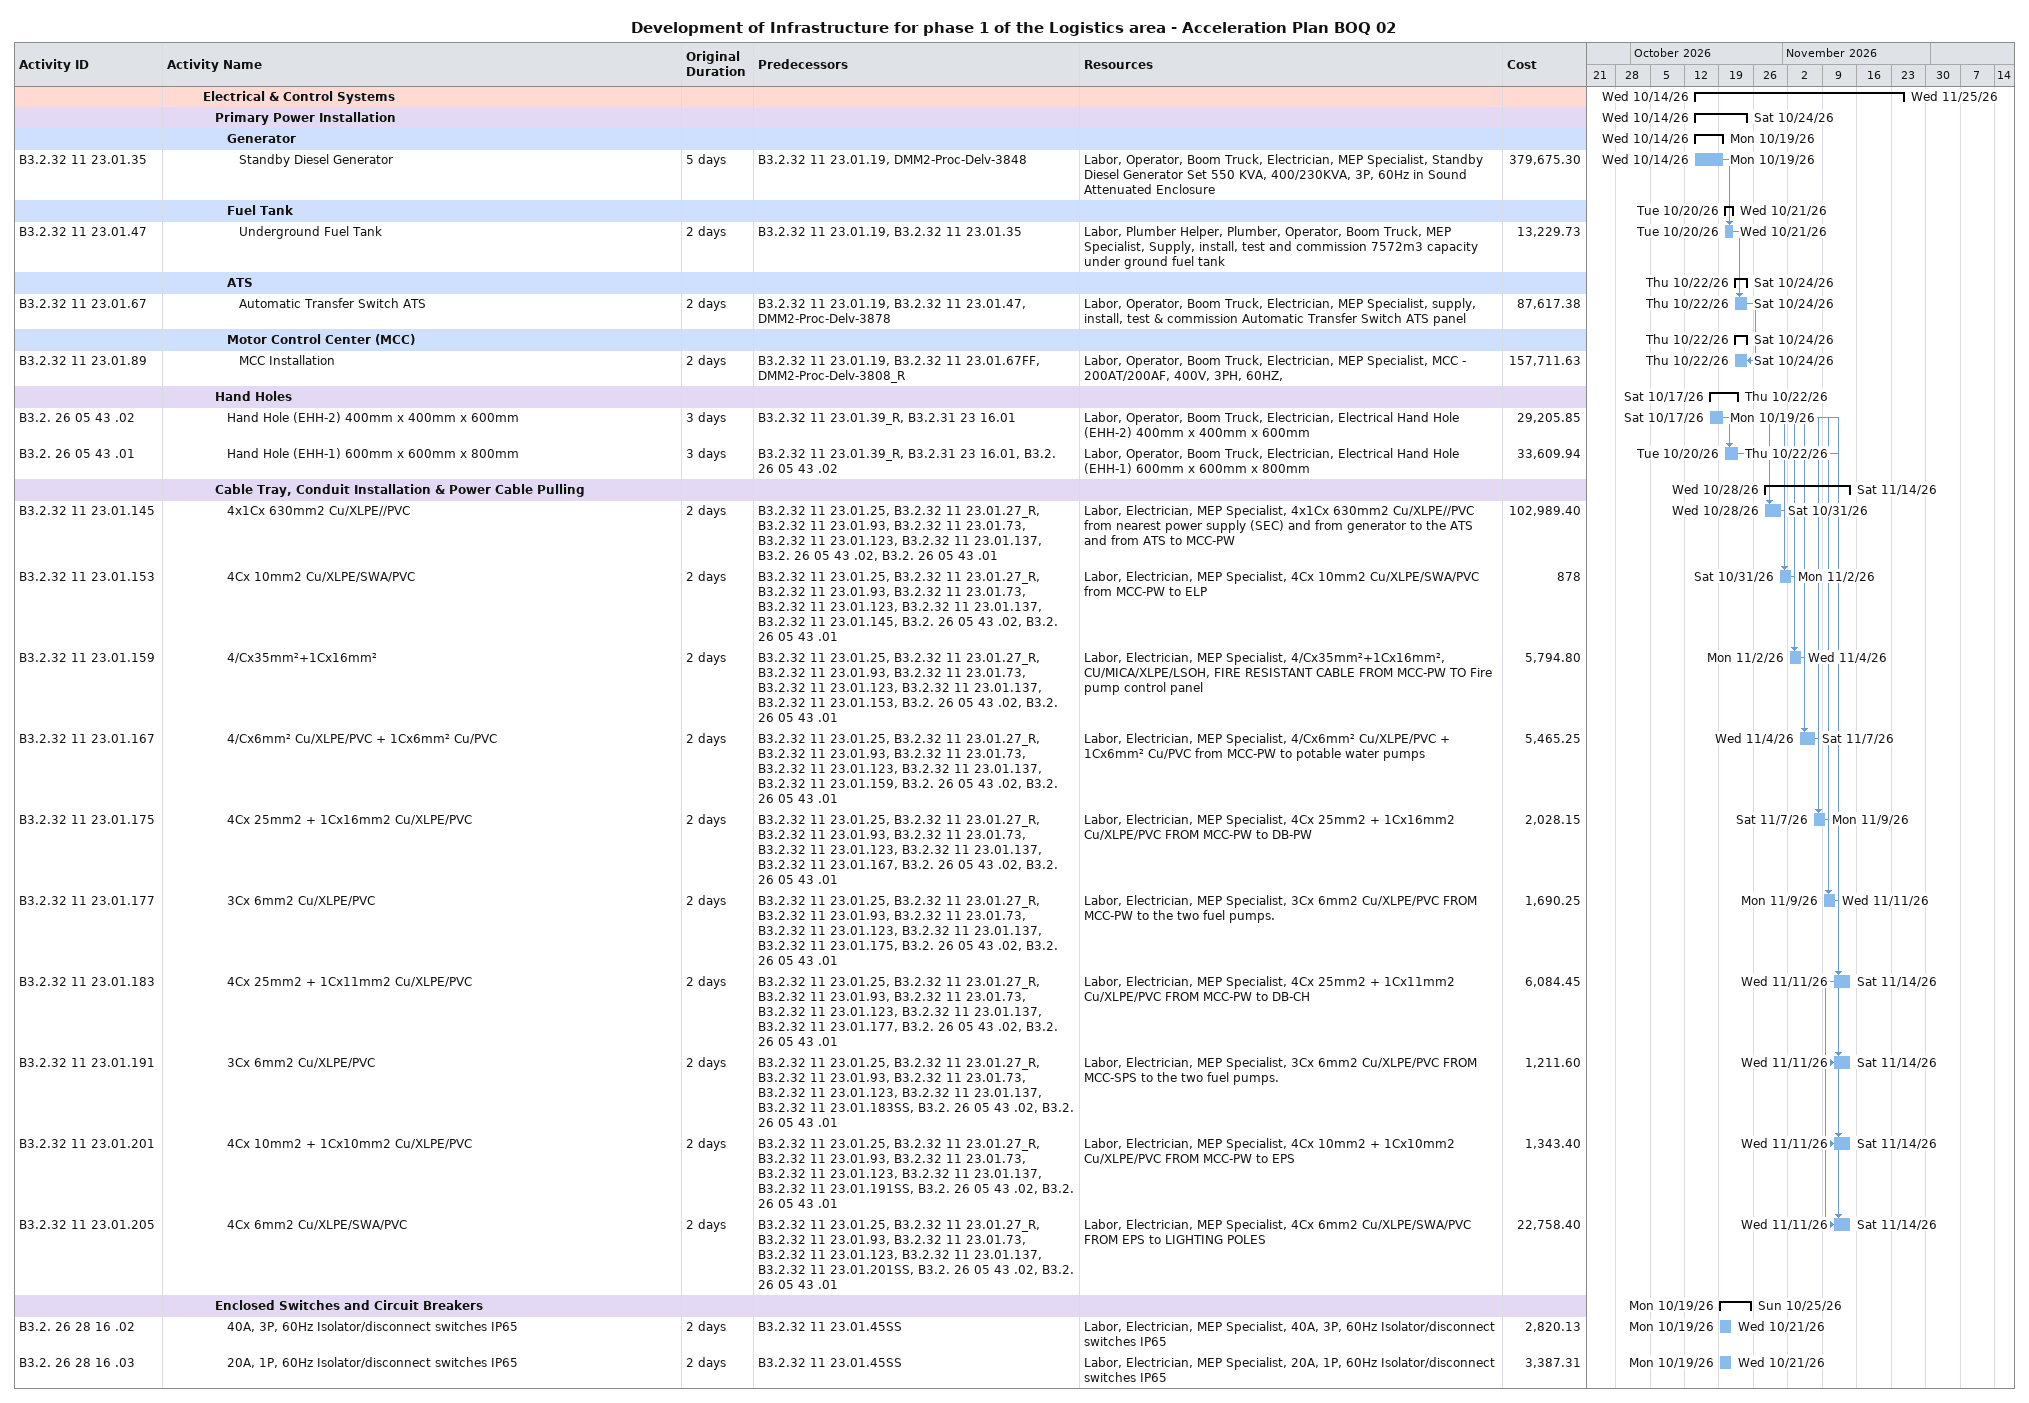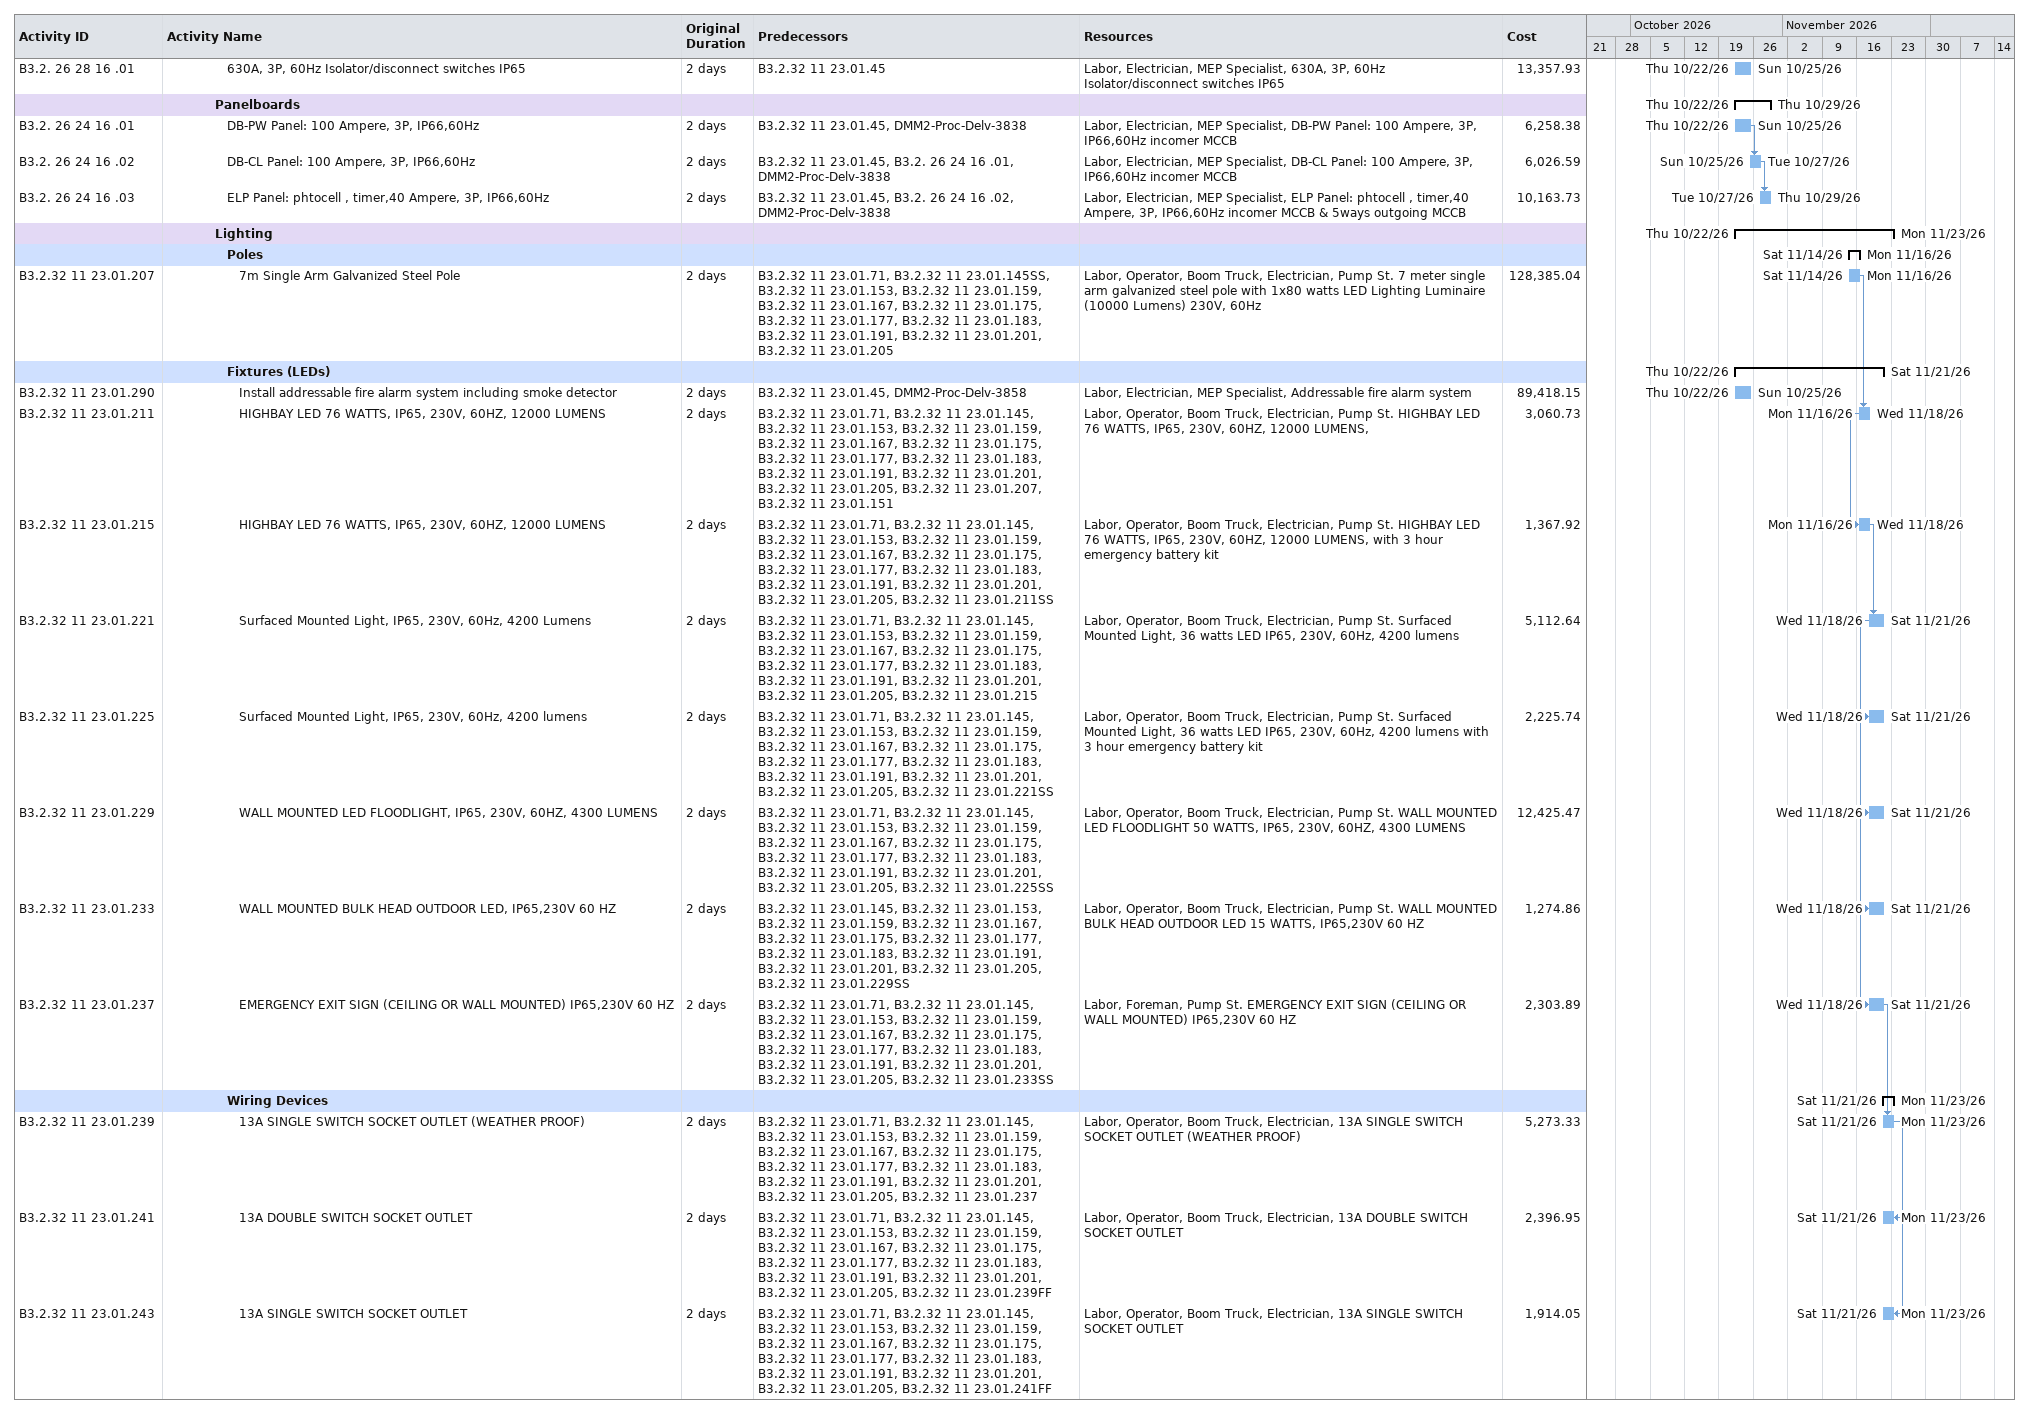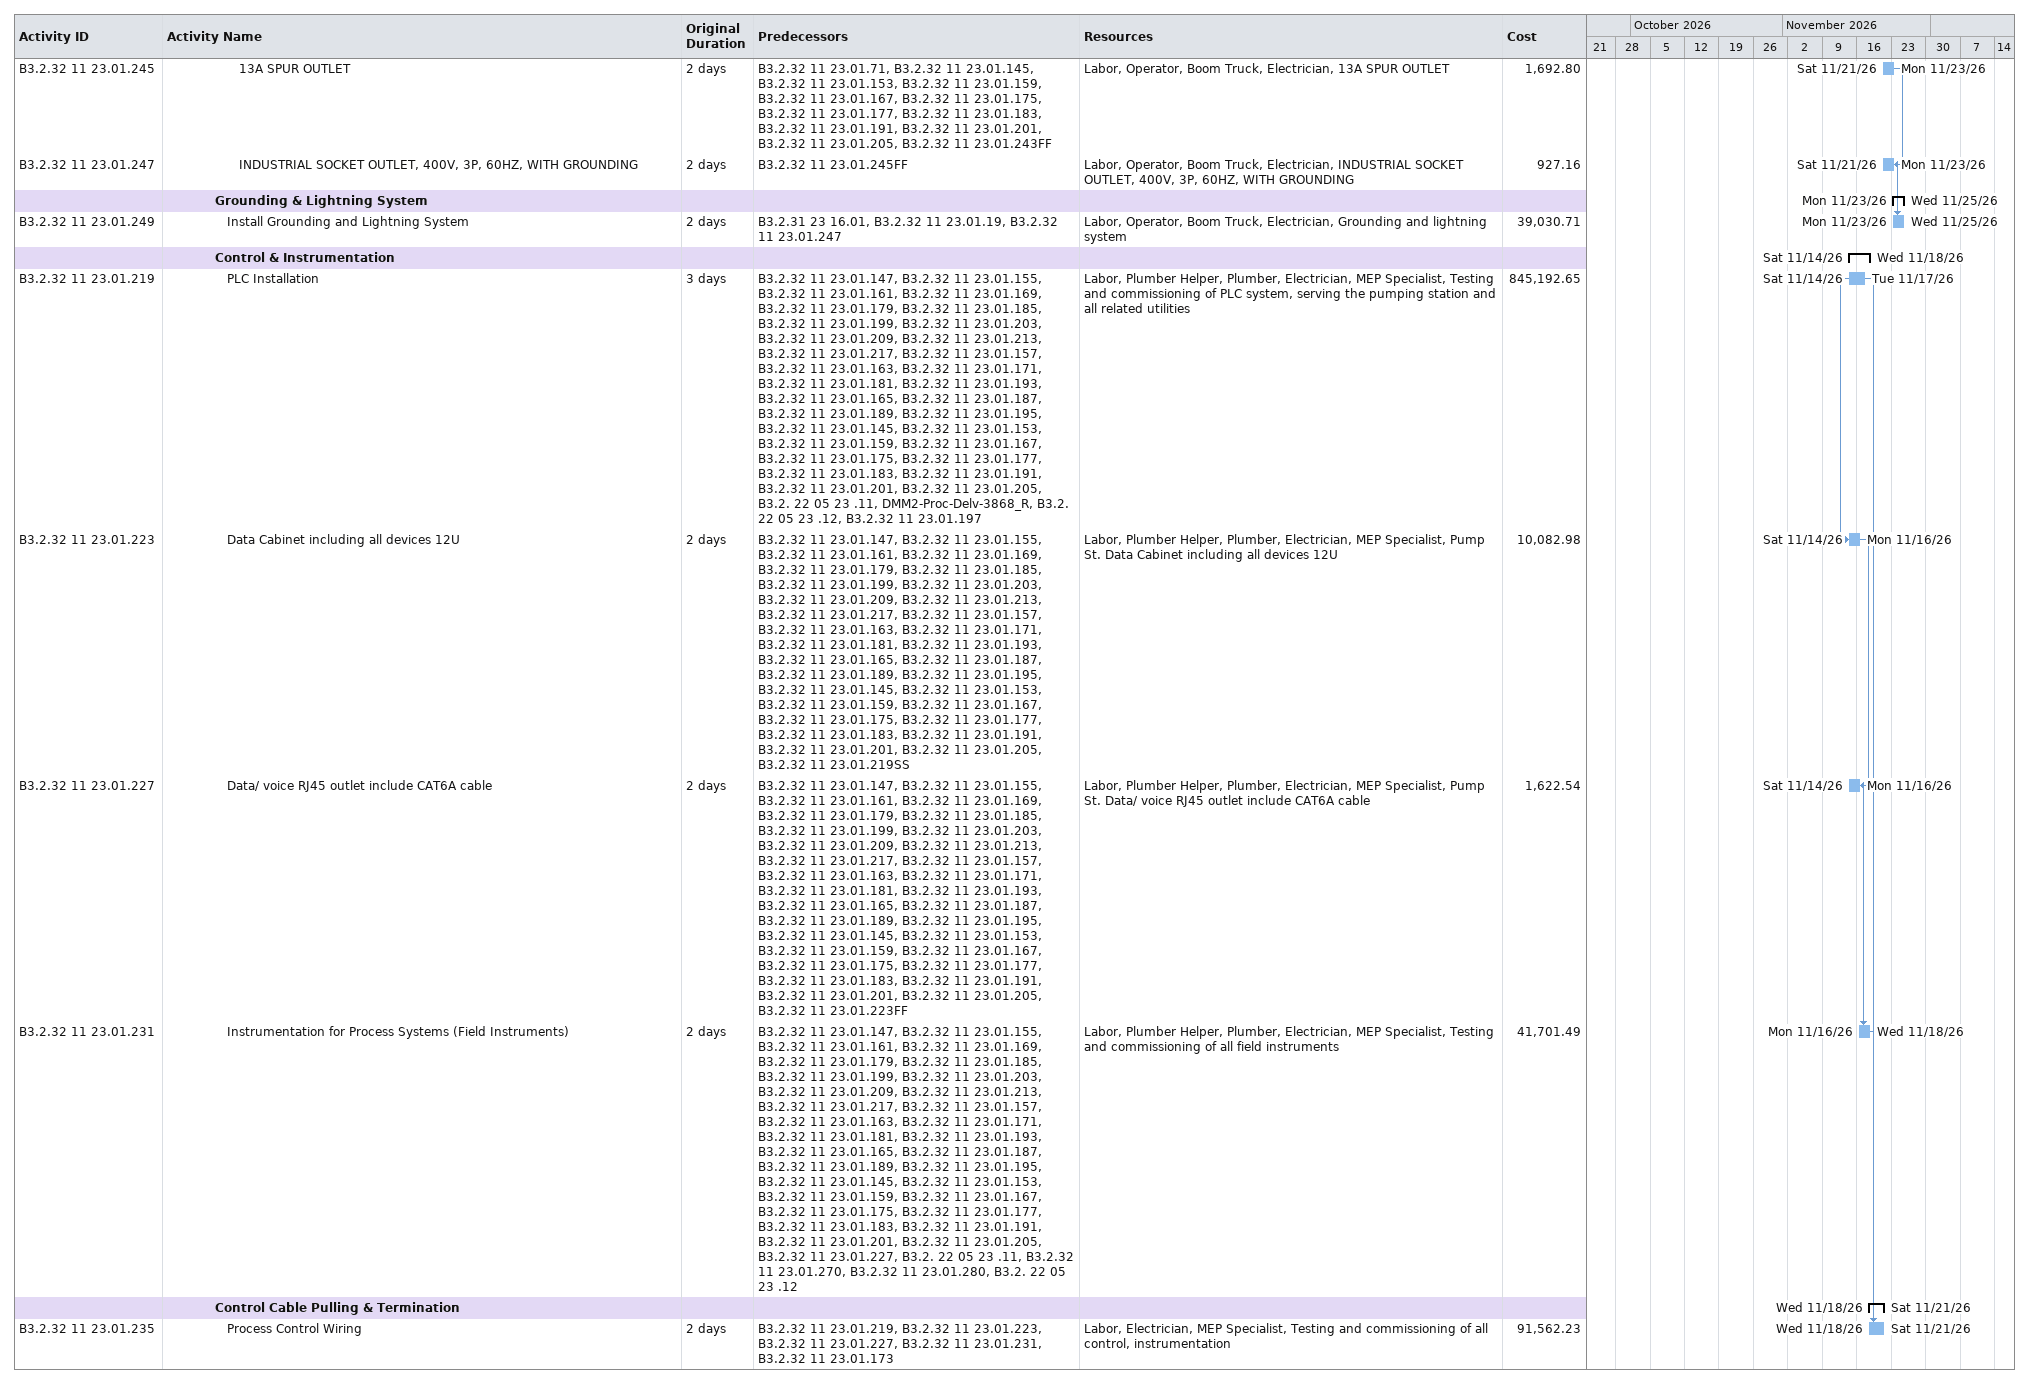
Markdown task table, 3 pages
Development of Infrastructure for phase 1 of the Logistics area - Acceleration Plan BOQ 02

| ID | Level | Task | Original duration | Start | Finish | Predecessors | Resources | Cost |
|---|---|---|---|---|---|---|---|---|
|  | 4 | **Electrical & Control Systems** |  | 2026-10-14 | 2026-11-25 |  |  |  |
|  | 5 | **Primary Power Installation** |  | 2026-10-14 | 2026-10-24 |  |  |  |
|  | 6 | **Generator** |  | 2026-10-14 | 2026-10-19 |  |  |  |
| B3.2.32 11 23.01.35 | 7 | Standby Diesel Generator | 5d | 2026-10-14 | 2026-10-19 | B3.2.32 11 23.01.19, DMM2-Proc-Delv-3848 | Labor, Operator, Boom Truck, Electrician, MEP Specialist, Standby Diesel Generator Set 550 KVA, 400/230KVA, 3P, 60Hz in Sound Attenuated Enclosure | 379675.30 |
|  | 6 | **Fuel Tank** |  | 2026-10-20 | 2026-10-21 |  |  |  |
| B3.2.32 11 23.01.47 | 7 | Underground Fuel Tank | 2d | 2026-10-20 | 2026-10-21 | B3.2.32 11 23.01.19, B3.2.32 11 23.01.35 | Labor, Plumber Helper, Plumber, Operator, Boom Truck, MEP Specialist, Supply, install, test and commission 7572m3 capacity under ground fuel tank | 13229.73 |
|  | 6 | **ATS** |  | 2026-10-22 | 2026-10-24 |  |  |  |
| B3.2.32 11 23.01.67 | 7 | Automatic Transfer Switch ATS | 2d | 2026-10-22 | 2026-10-24 | B3.2.32 11 23.01.19, B3.2.32 11 23.01.47, DMM2-Proc-Delv-3878 | Labor, Operator, Boom Truck, Electrician, MEP Specialist, supply, install, test & commission Automatic Transfer Switch ATS panel | 87617.38 |
|  | 6 | **Motor Control Center (MCC)** |  | 2026-10-22 | 2026-10-24 |  |  |  |
| B3.2.32 11 23.01.89 | 7 | MCC Installation | 2d | 2026-10-22 | 2026-10-24 | B3.2.32 11 23.01.19, B3.2.32 11 23.01.67FF, DMM2-Proc-Delv-3808_R | Labor, Operator, Boom Truck, Electrician, MEP Specialist, MCC - 200AT/200AF, 400V, 3PH, 60HZ, | 157711.63 |
|  | 5 | **Hand Holes** |  | 2026-10-17 | 2026-10-22 |  |  |  |
| B3.2. 26 05 43 .02 | 6 | Hand Hole (EHH-2) 400mm x 400mm x 600mm | 3d | 2026-10-17 | 2026-10-19 | B3.2.32 11 23.01.39_R, B3.2.31 23 16.01 | Labor, Operator, Boom Truck, Electrician, Electrical Hand Hole (EHH-2) 400mm x 400mm x 600mm | 29205.85 |
| B3.2. 26 05 43 .01 | 6 | Hand Hole (EHH-1) 600mm x 600mm x 800mm | 3d | 2026-10-20 | 2026-10-22 | B3.2.32 11 23.01.39_R, B3.2.31 23 16.01, B3.2. 26 05 43 .02 | Labor, Operator, Boom Truck, Electrician, Electrical Hand Hole (EHH-1) 600mm x 600mm x 800mm | 33609.94 |
|  | 5 | **Cable Tray, Conduit Installation & Power Cable Pulling** |  | 2026-10-28 | 2026-11-14 |  |  |  |
| B3.2.32 11 23.01.145 | 6 | 4x1Cx 630mm2 Cu/XLPE//PVC | 2d | 2026-10-28 | 2026-10-31 | B3.2.32 11 23.01.25, B3.2.32 11 23.01.27_R, B3.2.32 11 23.01.93, B3.2.32 11 23.01.73, B3.2.32 11 23.01.123, B3.2.32 11 23.01.137, B3.2. 26 05 43 .02, B3.2. 26 05 43 .01 | Labor, Electrician, MEP Specialist, 4x1Cx 630mm2 Cu/XLPE//PVC from nearest power supply (SEC) and from generator to the ATS and from ATS to MCC-PW | 102989.40 |
| B3.2.32 11 23.01.153 | 6 | 4Cx 10mm2 Cu/XLPE/SWA/PVC | 2d | 2026-10-31 | 2026-11-02 | B3.2.32 11 23.01.25, B3.2.32 11 23.01.27_R, B3.2.32 11 23.01.93, B3.2.32 11 23.01.73, B3.2.32 11 23.01.123, B3.2.32 11 23.01.137, B3.2.32 11 23.01.145, B3.2. 26 05 43 .02, B3.2. 26 05 43 .01 | Labor, Electrician, MEP Specialist, 4Cx 10mm2 Cu/XLPE/SWA/PVC from MCC-PW to ELP | 878 |
| B3.2.32 11 23.01.159 | 6 | 4/Cx35mm²+1Cx16mm² | 2d | 2026-11-02 | 2026-11-04 | B3.2.32 11 23.01.25, B3.2.32 11 23.01.27_R, B3.2.32 11 23.01.93, B3.2.32 11 23.01.73, B3.2.32 11 23.01.123, B3.2.32 11 23.01.137, B3.2.32 11 23.01.153, B3.2. 26 05 43 .02, B3.2. 26 05 43 .01 | Labor, Electrician, MEP Specialist, 4/Cx35mm²+1Cx16mm², CU/MICA/XLPE/LSOH, FIRE RESISTANT CABLE FROM MCC-PW TO Fire pump control panel | 5794.80 |
| B3.2.32 11 23.01.167 | 6 | 4/Cx6mm² Cu/XLPE/PVC + 1Cx6mm² Cu/PVC | 2d | 2026-11-04 | 2026-11-07 | B3.2.32 11 23.01.25, B3.2.32 11 23.01.27_R, B3.2.32 11 23.01.93, B3.2.32 11 23.01.73, B3.2.32 11 23.01.123, B3.2.32 11 23.01.137, B3.2.32 11 23.01.159, B3.2. 26 05 43 .02, B3.2. 26 05 43 .01 | Labor, Electrician, MEP Specialist, 4/Cx6mm² Cu/XLPE/PVC + 1Cx6mm² Cu/PVC from MCC-PW to potable water pumps | 5465.25 |
| B3.2.32 11 23.01.175 | 6 | 4Cx 25mm2 + 1Cx16mm2 Cu/XLPE/PVC | 2d | 2026-11-07 | 2026-11-09 | B3.2.32 11 23.01.25, B3.2.32 11 23.01.27_R, B3.2.32 11 23.01.93, B3.2.32 11 23.01.73, B3.2.32 11 23.01.123, B3.2.32 11 23.01.137, B3.2.32 11 23.01.167, B3.2. 26 05 43 .02, B3.2. 26 05 43 .01 | Labor, Electrician, MEP Specialist, 4Cx 25mm2 + 1Cx16mm2 Cu/XLPE/PVC FROM MCC-PW to DB-PW | 2028.15 |
| B3.2.32 11 23.01.177 | 6 | 3Cx 6mm2 Cu/XLPE/PVC | 2d | 2026-11-09 | 2026-11-11 | B3.2.32 11 23.01.25, B3.2.32 11 23.01.27_R, B3.2.32 11 23.01.93, B3.2.32 11 23.01.73, B3.2.32 11 23.01.123, B3.2.32 11 23.01.137, B3.2.32 11 23.01.175, B3.2. 26 05 43 .02, B3.2. 26 05 43 .01 | Labor, Electrician, MEP Specialist, 3Cx 6mm2 Cu/XLPE/PVC FROM MCC-PW to the two fuel pumps. | 1690.25 |
| B3.2.32 11 23.01.183 | 6 | 4Cx 25mm2 + 1Cx11mm2 Cu/XLPE/PVC | 2d | 2026-11-11 | 2026-11-14 | B3.2.32 11 23.01.25, B3.2.32 11 23.01.27_R, B3.2.32 11 23.01.93, B3.2.32 11 23.01.73, B3.2.32 11 23.01.123, B3.2.32 11 23.01.137, B3.2.32 11 23.01.177, B3.2. 26 05 43 .02, B3.2. 26 05 43 .01 | Labor, Electrician, MEP Specialist, 4Cx 25mm2 + 1Cx11mm2 Cu/XLPE/PVC FROM MCC-PW to DB-CH | 6084.45 |
| B3.2.32 11 23.01.191 | 6 | 3Cx 6mm2 Cu/XLPE/PVC | 2d | 2026-11-11 | 2026-11-14 | B3.2.32 11 23.01.25, B3.2.32 11 23.01.27_R, B3.2.32 11 23.01.93, B3.2.32 11 23.01.73, B3.2.32 11 23.01.123, B3.2.32 11 23.01.137, B3.2.32 11 23.01.183SS, B3.2. 26 05 43 .02, B3.2. 26 05 43 .01 | Labor, Electrician, MEP Specialist, 3Cx 6mm2 Cu/XLPE/PVC FROM MCC-SPS to the two fuel pumps. | 1211.60 |
| B3.2.32 11 23.01.201 | 6 | 4Cx 10mm2 + 1Cx10mm2 Cu/XLPE/PVC | 2d | 2026-11-11 | 2026-11-14 | B3.2.32 11 23.01.25, B3.2.32 11 23.01.27_R, B3.2.32 11 23.01.93, B3.2.32 11 23.01.73, B3.2.32 11 23.01.123, B3.2.32 11 23.01.137, B3.2.32 11 23.01.191SS, B3.2. 26 05 43 .02, B3.2. 26 05 43 .01 | Labor, Electrician, MEP Specialist, 4Cx 10mm2 + 1Cx10mm2 Cu/XLPE/PVC FROM MCC-PW to EPS | 1343.40 |
| B3.2.32 11 23.01.205 | 6 | 4Cx 6mm2 Cu/XLPE/SWA/PVC | 2d | 2026-11-11 | 2026-11-14 | B3.2.32 11 23.01.25, B3.2.32 11 23.01.27_R, B3.2.32 11 23.01.93, B3.2.32 11 23.01.73, B3.2.32 11 23.01.123, B3.2.32 11 23.01.137, B3.2.32 11 23.01.201SS, B3.2. 26 05 43 .02, B3.2. 26 05 43 .01 | Labor, Electrician, MEP Specialist, 4Cx 6mm2 Cu/XLPE/SWA/PVC FROM EPS to LIGHTING POLES | 22758.40 |
|  | 5 | **Enclosed Switches and Circuit Breakers** |  | 2026-10-19 | 2026-10-25 |  |  |  |
| B3.2. 26 28 16 .02 | 6 | 40A, 3P, 60Hz Isolator/disconnect switches IP65 | 2d | 2026-10-19 | 2026-10-21 | B3.2.32 11 23.01.45SS | Labor, Electrician, MEP Specialist, 40A, 3P, 60Hz Isolator/disconnect switches IP65 | 2820.13 |
| B3.2. 26 28 16 .03 | 6 | 20A, 1P, 60Hz Isolator/disconnect switches IP65 | 2d | 2026-10-19 | 2026-10-21 | B3.2.32 11 23.01.45SS | Labor, Electrician, MEP Specialist, 20A, 1P, 60Hz Isolator/disconnect switches IP65 | 3387.31 |
| B3.2. 26 28 16 .01 | 6 | 630A, 3P, 60Hz Isolator/disconnect switches IP65 | 2d | 2026-10-22 | 2026-10-25 | B3.2.32 11 23.01.45 | Labor, Electrician, MEP Specialist, 630A, 3P, 60Hz Isolator/disconnect switches IP65 | 13357.93 |
|  | 5 | **Panelboards** |  | 2026-10-22 | 2026-10-29 |  |  |  |
| B3.2. 26 24 16 .01 | 6 | DB-PW Panel: 100 Ampere, 3P, IP66,60Hz | 2d | 2026-10-22 | 2026-10-25 | B3.2.32 11 23.01.45, DMM2-Proc-Delv-3838 | Labor, Electrician, MEP Specialist, DB-PW Panel: 100 Ampere, 3P, IP66,60Hz incomer MCCB | 6258.38 |
| B3.2. 26 24 16 .02 | 6 | DB-CL Panel: 100 Ampere, 3P, IP66,60Hz | 2d | 2026-10-25 | 2026-10-27 | B3.2.32 11 23.01.45, B3.2. 26 24 16 .01, DMM2-Proc-Delv-3838 | Labor, Electrician, MEP Specialist, DB-CL Panel: 100 Ampere, 3P, IP66,60Hz incomer MCCB | 6026.59 |
| B3.2. 26 24 16 .03 | 6 | ELP Panel: phtocell , timer,40 Ampere, 3P, IP66,60Hz | 2d | 2026-10-27 | 2026-10-29 | B3.2.32 11 23.01.45, B3.2. 26 24 16 .02, DMM2-Proc-Delv-3838 | Labor, Electrician, MEP Specialist, ELP Panel: phtocell , timer,40 Ampere, 3P, IP66,60Hz incomer MCCB & 5ways outgoing MCCB | 10163.73 |
|  | 5 | **Lighting** |  | 2026-10-22 | 2026-11-23 |  |  |  |
|  | 6 | **Poles** |  | 2026-11-14 | 2026-11-16 |  |  |  |
| B3.2.32 11 23.01.207 | 7 | 7m Single Arm Galvanized Steel Pole | 2d | 2026-11-14 | 2026-11-16 | B3.2.32 11 23.01.71, B3.2.32 11 23.01.145SS, B3.2.32 11 23.01.153, B3.2.32 11 23.01.159, B3.2.32 11 23.01.167, B3.2.32 11 23.01.175, B3.2.32 11 23.01.177, B3.2.32 11 23.01.183, B3.2.32 11 23.01.191, B3.2.32 11 23.01.201, B3.2.32 11 23.01.205 | Labor, Operator, Boom Truck, Electrician, Pump St. 7 meter single arm galvanized steel pole with 1x80 watts LED Lighting Luminaire (10000 Lumens) 230V, 60Hz | 128385.04 |
|  | 6 | **Fixtures (LEDs)** |  | 2026-10-22 | 2026-11-21 |  |  |  |
| B3.2.32 11 23.01.290 | 7 | Install addressable fire alarm system including smoke detector | 2d | 2026-10-22 | 2026-10-25 | B3.2.32 11 23.01.45, DMM2-Proc-Delv-3858 | Labor, Electrician, MEP Specialist, Addressable fire alarm system | 89418.15 |
| B3.2.32 11 23.01.211 | 7 | HIGHBAY LED 76 WATTS, IP65, 230V, 60HZ, 12000 LUMENS | 2d | 2026-11-16 | 2026-11-18 | B3.2.32 11 23.01.71, B3.2.32 11 23.01.145, B3.2.32 11 23.01.153, B3.2.32 11 23.01.159, B3.2.32 11 23.01.167, B3.2.32 11 23.01.175, B3.2.32 11 23.01.177, B3.2.32 11 23.01.183, B3.2.32 11 23.01.191, B3.2.32 11 23.01.201, B3.2.32 11 23.01.205, B3.2.32 11 23.01.207, B3.2.32 11 23.01.151 | Labor, Operator, Boom Truck, Electrician, Pump St. HIGHBAY LED 76 WATTS, IP65, 230V, 60HZ, 12000 LUMENS, | 3060.73 |
| B3.2.32 11 23.01.215 | 7 | HIGHBAY LED 76 WATTS, IP65, 230V, 60HZ, 12000 LUMENS | 2d | 2026-11-16 | 2026-11-18 | B3.2.32 11 23.01.71, B3.2.32 11 23.01.145, B3.2.32 11 23.01.153, B3.2.32 11 23.01.159, B3.2.32 11 23.01.167, B3.2.32 11 23.01.175, B3.2.32 11 23.01.177, B3.2.32 11 23.01.183, B3.2.32 11 23.01.191, B3.2.32 11 23.01.201, B3.2.32 11 23.01.205, B3.2.32 11 23.01.211SS | Labor, Operator, Boom Truck, Electrician, Pump St. HIGHBAY LED 76 WATTS, IP65, 230V, 60HZ, 12000 LUMENS, with 3 hour emergency battery kit | 1367.92 |
| B3.2.32 11 23.01.221 | 7 | Surfaced Mounted Light, IP65, 230V, 60Hz, 4200 Lumens | 2d | 2026-11-18 | 2026-11-21 | B3.2.32 11 23.01.71, B3.2.32 11 23.01.145, B3.2.32 11 23.01.153, B3.2.32 11 23.01.159, B3.2.32 11 23.01.167, B3.2.32 11 23.01.175, B3.2.32 11 23.01.177, B3.2.32 11 23.01.183, B3.2.32 11 23.01.191, B3.2.32 11 23.01.201, B3.2.32 11 23.01.205, B3.2.32 11 23.01.215 | Labor, Operator, Boom Truck, Electrician, Pump St. Surfaced Mounted Light, 36 watts LED IP65, 230V, 60Hz, 4200 lumens | 5112.64 |
| B3.2.32 11 23.01.225 | 7 | Surfaced Mounted Light, IP65, 230V, 60Hz, 4200 lumens | 2d | 2026-11-18 | 2026-11-21 | B3.2.32 11 23.01.71, B3.2.32 11 23.01.145, B3.2.32 11 23.01.153, B3.2.32 11 23.01.159, B3.2.32 11 23.01.167, B3.2.32 11 23.01.175, B3.2.32 11 23.01.177, B3.2.32 11 23.01.183, B3.2.32 11 23.01.191, B3.2.32 11 23.01.201, B3.2.32 11 23.01.205, B3.2.32 11 23.01.221SS | Labor, Operator, Boom Truck, Electrician, Pump St. Surfaced Mounted Light, 36 watts LED IP65, 230V, 60Hz, 4200 lumens with 3 hour emergency battery kit | 2225.74 |
| B3.2.32 11 23.01.229 | 7 | WALL MOUNTED LED FLOODLIGHT, IP65, 230V, 60HZ, 4300 LUMENS | 2d | 2026-11-18 | 2026-11-21 | B3.2.32 11 23.01.71, B3.2.32 11 23.01.145, B3.2.32 11 23.01.153, B3.2.32 11 23.01.159, B3.2.32 11 23.01.167, B3.2.32 11 23.01.175, B3.2.32 11 23.01.177, B3.2.32 11 23.01.183, B3.2.32 11 23.01.191, B3.2.32 11 23.01.201, B3.2.32 11 23.01.205, B3.2.32 11 23.01.225SS | Labor, Operator, Boom Truck, Electrician, Pump St. WALL MOUNTED LED FLOODLIGHT 50 WATTS, IP65, 230V, 60HZ, 4300 LUMENS | 12425.47 |
| B3.2.32 11 23.01.233 | 7 | WALL MOUNTED BULK HEAD OUTDOOR LED, IP65,230V 60 HZ | 2d | 2026-11-18 | 2026-11-21 | B3.2.32 11 23.01.145, B3.2.32 11 23.01.153, B3.2.32 11 23.01.159, B3.2.32 11 23.01.167, B3.2.32 11 23.01.175, B3.2.32 11 23.01.177, B3.2.32 11 23.01.183, B3.2.32 11 23.01.191, B3.2.32 11 23.01.201, B3.2.32 11 23.01.205, B3.2.32 11 23.01.229SS | Labor, Operator, Boom Truck, Electrician, Pump St. WALL MOUNTED BULK HEAD OUTDOOR LED 15 WATTS, IP65,230V 60 HZ | 1274.86 |
| B3.2.32 11 23.01.237 | 7 | EMERGENCY EXIT SIGN (CEILING OR WALL MOUNTED) IP65,230V 60 HZ | 2d | 2026-11-18 | 2026-11-21 | B3.2.32 11 23.01.71, B3.2.32 11 23.01.145, B3.2.32 11 23.01.153, B3.2.32 11 23.01.159, B3.2.32 11 23.01.167, B3.2.32 11 23.01.175, B3.2.32 11 23.01.177, B3.2.32 11 23.01.183, B3.2.32 11 23.01.191, B3.2.32 11 23.01.201, B3.2.32 11 23.01.205, B3.2.32 11 23.01.233SS | Labor, Foreman, Pump St. EMERGENCY EXIT SIGN (CEILING OR WALL MOUNTED) IP65,230V 60 HZ | 2303.89 |
|  | 6 | **Wiring Devices** |  | 2026-11-21 | 2026-11-23 |  |  |  |
| B3.2.32 11 23.01.239 | 7 | 13A SINGLE SWITCH SOCKET OUTLET (WEATHER PROOF) | 2d | 2026-11-21 | 2026-11-23 | B3.2.32 11 23.01.71, B3.2.32 11 23.01.145, B3.2.32 11 23.01.153, B3.2.32 11 23.01.159, B3.2.32 11 23.01.167, B3.2.32 11 23.01.175, B3.2.32 11 23.01.177, B3.2.32 11 23.01.183, B3.2.32 11 23.01.191, B3.2.32 11 23.01.201, B3.2.32 11 23.01.205, B3.2.32 11 23.01.237 | Labor, Operator, Boom Truck, Electrician, 13A SINGLE SWITCH SOCKET OUTLET (WEATHER PROOF) | 5273.33 |
| B3.2.32 11 23.01.241 | 7 | 13A DOUBLE SWITCH SOCKET OUTLET | 2d | 2026-11-21 | 2026-11-23 | B3.2.32 11 23.01.71, B3.2.32 11 23.01.145, B3.2.32 11 23.01.153, B3.2.32 11 23.01.159, B3.2.32 11 23.01.167, B3.2.32 11 23.01.175, B3.2.32 11 23.01.177, B3.2.32 11 23.01.183, B3.2.32 11 23.01.191, B3.2.32 11 23.01.201, B3.2.32 11 23.01.205, B3.2.32 11 23.01.239FF | Labor, Operator, Boom Truck, Electrician, 13A DOUBLE SWITCH SOCKET OUTLET | 2396.95 |
| B3.2.32 11 23.01.243 | 7 | 13A SINGLE SWITCH SOCKET OUTLET | 2d | 2026-11-21 | 2026-11-23 | B3.2.32 11 23.01.71, B3.2.32 11 23.01.145, B3.2.32 11 23.01.153, B3.2.32 11 23.01.159, B3.2.32 11 23.01.167, B3.2.32 11 23.01.175, B3.2.32 11 23.01.177, B3.2.32 11 23.01.183, B3.2.32 11 23.01.191, B3.2.32 11 23.01.201, B3.2.32 11 23.01.205, B3.2.32 11 23.01.241FF | Labor, Operator, Boom Truck, Electrician, 13A SINGLE SWITCH SOCKET OUTLET | 1914.05 |
| B3.2.32 11 23.01.245 | 7 | 13A SPUR OUTLET | 2d | 2026-11-21 | 2026-11-23 | B3.2.32 11 23.01.71, B3.2.32 11 23.01.145, B3.2.32 11 23.01.153, B3.2.32 11 23.01.159, B3.2.32 11 23.01.167, B3.2.32 11 23.01.175, B3.2.32 11 23.01.177, B3.2.32 11 23.01.183, B3.2.32 11 23.01.191, B3.2.32 11 23.01.201, B3.2.32 11 23.01.205, B3.2.32 11 23.01.243FF | Labor, Operator, Boom Truck, Electrician, 13A SPUR OUTLET | 1692.80 |
| B3.2.32 11 23.01.247 | 7 | INDUSTRIAL SOCKET OUTLET, 400V, 3P, 60HZ, WITH GROUNDING | 2d | 2026-11-21 | 2026-11-23 | B3.2.32 11 23.01.245FF | Labor, Operator, Boom Truck, Electrician, INDUSTRIAL SOCKET OUTLET, 400V, 3P, 60HZ, WITH GROUNDING | 927.16 |
|  | 5 | **Grounding & Lightning System** |  | 2026-11-23 | 2026-11-25 |  |  |  |
| B3.2.32 11 23.01.249 | 6 | Install Grounding and Lightning System | 2d | 2026-11-23 | 2026-11-25 | B3.2.31 23 16.01, B3.2.32 11 23.01.19, B3.2.32 11 23.01.247 | Labor, Operator, Boom Truck, Electrician, Grounding and lightning system | 39030.71 |
|  | 5 | **Control & Instrumentation** |  | 2026-11-14 | 2026-11-18 |  |  |  |
| B3.2.32 11 23.01.219 | 6 | PLC Installation | 3d | 2026-11-14 | 2026-11-17 | B3.2.32 11 23.01.147, B3.2.32 11 23.01.155, B3.2.32 11 23.01.161, B3.2.32 11 23.01.169, B3.2.32 11 23.01.179, B3.2.32 11 23.01.185, B3.2.32 11 23.01.199, B3.2.32 11 23.01.203, B3.2.32 11 23.01.209, B3.2.32 11 23.01.213, B3.2.32 11 23.01.217, B3.2.32 11 23.01.157, B3.2.32 11 23.01.163, B3.2.32 11 23.01.171, B3.2.32 11 23.01.181, B3.2.32 11 23.01.193, B3.2.32 11 23.01.165, B3.2.32 11 23.01.187, B3.2.32 11 23.01.189, B3.2.32 11 23.01.195, B3.2.32 11 23.01.145, B3.2.32 11 23.01.153, B3.2.32 11 23.01.159, B3.2.32 11 23.01.167, B3.2.32 11 23.01.175, B3.2.32 11 23.01.177, B3.2.32 11 23.01.183, B3.2.32 11 23.01.191, B3.2.32 11 23.01.201, B3.2.32 11 23.01.205, B3.2. 22 05 23 .11, DMM2-Proc-Delv-3868_R, B3.2. 22 05 23 .12, B3.2.32 11 23.01.197 | Labor, Plumber Helper, Plumber, Electrician, MEP Specialist, Testing and commissioning of PLC system, serving the pumping station and all related utilities | 845192.65 |
| B3.2.32 11 23.01.223 | 6 | Data Cabinet including all devices 12U | 2d | 2026-11-14 | 2026-11-16 | B3.2.32 11 23.01.147, B3.2.32 11 23.01.155, B3.2.32 11 23.01.161, B3.2.32 11 23.01.169, B3.2.32 11 23.01.179, B3.2.32 11 23.01.185, B3.2.32 11 23.01.199, B3.2.32 11 23.01.203, B3.2.32 11 23.01.209, B3.2.32 11 23.01.213, B3.2.32 11 23.01.217, B3.2.32 11 23.01.157, B3.2.32 11 23.01.163, B3.2.32 11 23.01.171, B3.2.32 11 23.01.181, B3.2.32 11 23.01.193, B3.2.32 11 23.01.165, B3.2.32 11 23.01.187, B3.2.32 11 23.01.189, B3.2.32 11 23.01.195, B3.2.32 11 23.01.145, B3.2.32 11 23.01.153, B3.2.32 11 23.01.159, B3.2.32 11 23.01.167, B3.2.32 11 23.01.175, B3.2.32 11 23.01.177, B3.2.32 11 23.01.183, B3.2.32 11 23.01.191, B3.2.32 11 23.01.201, B3.2.32 11 23.01.205, B3.2.32 11 23.01.219SS | Labor, Plumber Helper, Plumber, Electrician, MEP Specialist, Pump St. Data Cabinet including all devices 12U | 10082.98 |
| B3.2.32 11 23.01.227 | 6 | Data/ voice RJ45 outlet include CAT6A cable | 2d | 2026-11-14 | 2026-11-16 | B3.2.32 11 23.01.147, B3.2.32 11 23.01.155, B3.2.32 11 23.01.161, B3.2.32 11 23.01.169, B3.2.32 11 23.01.179, B3.2.32 11 23.01.185, B3.2.32 11 23.01.199, B3.2.32 11 23.01.203, B3.2.32 11 23.01.209, B3.2.32 11 23.01.213, B3.2.32 11 23.01.217, B3.2.32 11 23.01.157, B3.2.32 11 23.01.163, B3.2.32 11 23.01.171, B3.2.32 11 23.01.181, B3.2.32 11 23.01.193, B3.2.32 11 23.01.165, B3.2.32 11 23.01.187, B3.2.32 11 23.01.189, B3.2.32 11 23.01.195, B3.2.32 11 23.01.145, B3.2.32 11 23.01.153, B3.2.32 11 23.01.159, B3.2.32 11 23.01.167, B3.2.32 11 23.01.175, B3.2.32 11 23.01.177, B3.2.32 11 23.01.183, B3.2.32 11 23.01.191, B3.2.32 11 23.01.201, B3.2.32 11 23.01.205, B3.2.32 11 23.01.223FF | Labor, Plumber Helper, Plumber, Electrician, MEP Specialist, Pump St. Data/ voice RJ45 outlet include CAT6A cable | 1622.54 |
| B3.2.32 11 23.01.231 | 6 | Instrumentation for Process Systems (Field Instruments) | 2d | 2026-11-16 | 2026-11-18 | B3.2.32 11 23.01.147, B3.2.32 11 23.01.155, B3.2.32 11 23.01.161, B3.2.32 11 23.01.169, B3.2.32 11 23.01.179, B3.2.32 11 23.01.185, B3.2.32 11 23.01.199, B3.2.32 11 23.01.203, B3.2.32 11 23.01.209, B3.2.32 11 23.01.213, B3.2.32 11 23.01.217, B3.2.32 11 23.01.157, B3.2.32 11 23.01.163, B3.2.32 11 23.01.171, B3.2.32 11 23.01.181, B3.2.32 11 23.01.193, B3.2.32 11 23.01.165, B3.2.32 11 23.01.187, B3.2.32 11 23.01.189, B3.2.32 11 23.01.195, B3.2.32 11 23.01.145, B3.2.32 11 23.01.153, B3.2.32 11 23.01.159, B3.2.32 11 23.01.167, B3.2.32 11 23.01.175, B3.2.32 11 23.01.177, B3.2.32 11 23.01.183, B3.2.32 11 23.01.191, B3.2.32 11 23.01.201, B3.2.32 11 23.01.205, B3.2.32 11 23.01.227, B3.2. 22 05 23 .11, B3.2.32 11 23.01.270, B3.2.32 11 23.01.280, B3.2. 22 05 23 .12 | Labor, Plumber Helper, Plumber, Electrician, MEP Specialist, Testing and commissioning of all field instruments | 41701.49 |
|  | 5 | **Control Cable Pulling & Termination** |  | 2026-11-18 | 2026-11-21 |  |  |  |
| B3.2.32 11 23.01.235 | 6 | Process Control Wiring | 2d | 2026-11-18 | 2026-11-21 | B3.2.32 11 23.01.219, B3.2.32 11 23.01.223, B3.2.32 11 23.01.227, B3.2.32 11 23.01.231, B3.2.32 11 23.01.173 | Labor, Electrician, MEP Specialist, Testing and commissioning of all control, instrumentation | 91562.23 |
